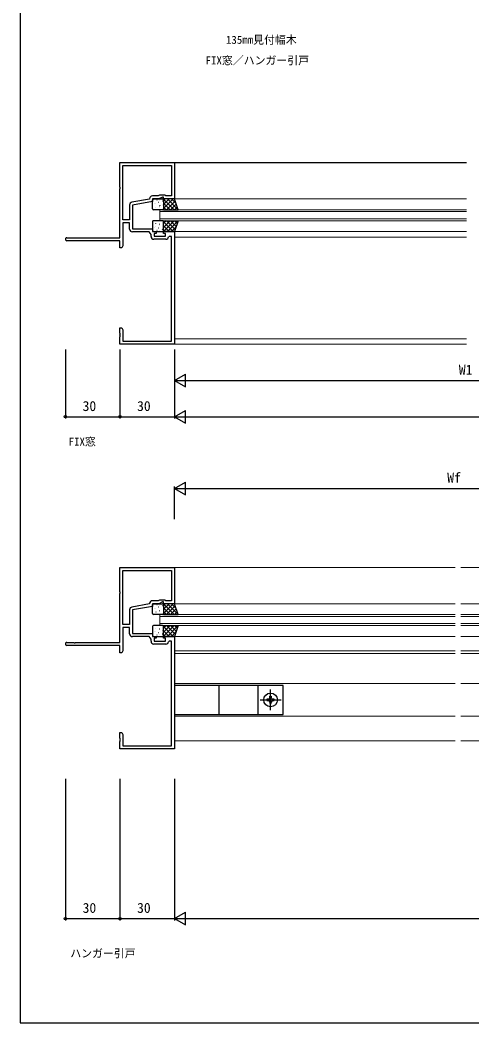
# Model space of a CAD drawing. Units: millimetres, scale not verified. Extents: x -437 to 438, y -681 to 678.
# Drawn here: x -437 to -188, y -681 to -128 of the extents above; entities that cross this region are included whole.
import ezdxf
from ezdxf.enums import TextEntityAlignment as Align

# ---------------------------------------------------------------- set-up
doc = ezdxf.new("R2010")
doc.units = ezdxf.units.MM
doc.header["$LTSCALE"] = 4
for name, color, linetype in [('0-1_USER1', 3, 'Continuous'), ('0-2_YKK_11', 7, 'Continuous'), ('0-4_YKK_13', 4, 'Continuous'), ('0-6_YKK_D', 6, 'Continuous'), ('0-7_YKK_ZWAK', 7, 'Continuous')]:
    doc.layers.add(name, color=color, linetype=linetype)
doc.layers.add('0-3_YKK_12', color=2, linetype='Continuous', lineweight=18)
doc.styles.add('ＭＳ ゴシック', font='')
doc.styles.get('ＭＳ ゴシック').set_extended_font_data('MS Gothic')

msp = doc.modelspace()

# ---------------------------------------------------------------- linework, layer by layer
at = {"layer": '0-2_YKK_11'}
for p, q in [((-380.07, -238.5), (-380.07, -208.63)), ((-356.37, -249.23), (-363.03, -249.23)), ((-380.07, -461.501), (-380.07, -431.631)), ((-356.37, -472.231), (-363.03, -472.231))]:
    msp.add_line(p, q, dxfattribs=at)
for points in [[(-410.885, -248.37), (-407.158, -248.37), (-406.975, -248.49), (-406.425, -248.49), (-406.242, -248.37), (-381.7, -248.37), (-381.7, -221.458), (-381.58, -221.275), (-381.58, -220.725), (-381.7, -220.542), (-381.7, -207), (-351.7, -207), (-351.7, -227), (-357.7, -227), (-357.7, -226), (-358.2, -226), (-360.345, -227), (-363.7, -227), (-363.7, -228.5), (-374.7, -230.44), (-374.7, -243.5), (-363.7, -243.5), (-363.7, -245), (-361.7, -245), (-361.7, -246), (-362.9, -246), (-362.9, -247.6), (-356.5, -247.6), (-356.5, -246), (-357.7, -246), (-357.7, -245), (-351.7, -245)], [(-380.07, -238.5), (-380.07, -208.63), (-353.33, -208.63), (-353.33, -225.37), (-356.33, -225.37), (-356.7, -225), (-359.912, -225), (-360.706, -225.37), (-363.83, -225.37)], [(-376.33, -230.331), (-376.33, -238.5), (-380.07, -238.5)], [(-365.33, -226.87), (-365.33, -227.132), (-375.09, -228.853)], [(-376.33, -243.63), (-376.33, -240.13), (-380.07, -240.13), (-380.07, -252.909), (-380.7, -254), (-381.7, -254), (-381.7, -250), (-410.885, -250)], [(-351.7, -245), (-351.7, -307), (-381.7, -307), (-381.7, -302.958), (-381.58, -302.775), (-381.58, -302.225), (-381.7, -302.042), (-381.7, -301.958), (-381.58, -301.775), (-381.58, -301.225), (-381.7, -301.042), (-381.7, -298), (-380.7, -298), (-380.07, -299.091), (-380.07, -305.37), (-353.33, -305.37), (-353.33, -282.458), (-353.21, -282.275), (-353.21, -281.725), (-353.33, -281.542), (-353.33, -258.458), (-353.21, -258.275), (-353.21, -257.725), (-353.33, -257.542), (-353.33, -247.7), (-354.59, -247.7), (-354.887, -247.955)], [(-364.53, -247.73), (-364.53, -246.515), (-365.5, -245.13), (-374.83, -245.13)], [(-410.885, -471.371), (-407.158, -471.371), (-406.975, -471.491), (-406.425, -471.491), (-406.242, -471.371), (-381.7, -471.371), (-381.7, -444.459), (-381.58, -444.276), (-381.58, -443.726), (-381.7, -443.543), (-381.7, -430.001), (-351.7, -430.001), (-351.7, -450.001), (-357.7, -450.001), (-357.7, -449.001), (-358.2, -449.001), (-360.345, -450.001), (-363.7, -450.001), (-363.7, -451.501), (-374.7, -453.44), (-374.7, -466.501), (-363.7, -466.501), (-363.7, -468.001), (-361.7, -468.001), (-361.7, -469.001), (-362.9, -469.001), (-362.9, -470.601), (-356.5, -470.601), (-356.5, -469.001), (-357.7, -469.001), (-357.7, -468.001), (-351.7, -468.001)], [(-380.07, -461.501), (-380.07, -431.631), (-353.33, -431.631), (-353.33, -448.371), (-356.33, -448.371), (-356.7, -448.001), (-359.912, -448.001), (-360.706, -448.371), (-363.83, -448.371)], [(-365.33, -449.871), (-365.33, -450.133), (-375.09, -451.854)], [(-376.33, -453.331), (-376.33, -461.501), (-380.07, -461.501)], [(-376.33, -466.631), (-376.33, -463.131), (-380.07, -463.131), (-380.07, -475.91), (-380.7, -477.001), (-381.7, -477.001), (-381.7, -473.001), (-410.885, -473.001)], [(-351.7, -468.001), (-351.7, -530.001), (-381.7, -530.001), (-381.7, -525.959), (-381.58, -525.776), (-381.58, -525.226), (-381.7, -525.043), (-381.7, -524.959), (-381.58, -524.776), (-381.58, -524.226), (-381.7, -524.043), (-381.7, -521.001), (-380.7, -521.001), (-380.07, -522.092), (-380.07, -528.371), (-353.33, -528.371), (-353.33, -505.459), (-353.21, -505.276), (-353.21, -504.726), (-353.33, -504.543), (-353.33, -481.459), (-353.21, -481.276), (-353.21, -480.726), (-353.33, -480.543), (-353.33, -470.701), (-354.59, -470.701), (-354.887, -470.956)], [(-364.53, -470.731), (-364.53, -469.516), (-365.5, -468.131), (-374.83, -468.131)]]:
    msp.add_lwpolyline(points, dxfattribs=at)
for centre, radius, start, end in [((-363.83, -226.87), 1.5, 90.00001, 179.99999), ((-374.83, -230.331), 1.5, 100.00001, 179.99999), ((-410.885, -249.185), 0.815, 89.99999, 270.00001), ((-374.83, -243.63), 1.5, 180.00001, 269.99999), ((-363.03, -247.73), 1.5, 180.00001, 269.99999), ((-356.37, -247.73), 1.5, 270, 351.37307), ((-374.83, -453.331), 1.5, 100.00001, 179.99999), ((-363.83, -449.871), 1.5, 90.00001, 179.99999), ((-374.83, -466.631), 1.5, 180.00001, 269.99999), ((-410.885, -472.186), 0.815, 89.99999, 270.00001), ((-363.03, -470.731), 1.5, 180.00001, 269.99999), ((-356.37, -470.731), 1.5, 270, 351.37307)]:
    msp.add_arc(centre, radius, start, end, dxfattribs=at)
at = {"layer": '0-3_YKK_12'}
for p, q in [((-190.7, -207), (-351.7, -207)), ((-351.7, -207.2), (-190.7, -207.2)), ((-351.7, -227), (-190.7, -227)), ((-359.7, -233), (-190.7, -233)), ((-359.7, -239), (-359.7, -233)), ((-190.7, -234), (-359.7, -234)), ((-359.7, -238), (-190.7, -238)), ((-190.7, -239), (-359.7, -239)), ((-351.7, -245), (-190.7, -245)), ((-351.7, -248), (-190.7, -248)), ((-351.7, -304), (-190.7, -304)), ((-351.7, -307), (-190.7, -307)), ((-351.7, -430.001), (-196.95, -430.001)), ((-193.95, -430.001), (-39.2, -430.001)), ((-351.7, -450.001), (-196.95, -450.001)), ((-193.95, -450.001), (-39.2, -450.001)), ((-359.7, -462.001), (-359.7, -456.001)), ((-359.7, -456.001), (-196.95, -456.001)), ((-196.95, -457.001), (-359.7, -457.001)), ((-193.95, -456.001), (-31.2, -456.001)), ((-31.2, -457.001), (-193.95, -457.001)), ((-359.7, -461.001), (-196.95, -461.001)), ((-196.95, -462.001), (-359.7, -462.001)), ((-193.95, -461.001), (-31.2, -461.001)), ((-31.2, -462.001), (-193.95, -462.001)), ((-351.7, -468.001), (-196.95, -468.001)), ((-193.95, -468.001), (-39.2, -468.001)), ((-351.7, -476.001), (-196.95, -476.001)), ((-351.7, -477.501), (-196.95, -477.501)), ((-193.95, -476.001), (-39.2, -476.001)), ((-193.95, -477.501), (135.595, -477.501)), ((-351.7, -494.001), (-196.95, -494.001)), ((-193.95, -494.001), (-52.9, -494.001)), ((-351.7, -512.001), (-196.95, -512)), ((-193.95, -512), (-59.2, -512)), ((-351.7, -525.501), (-196.95, -525.501)), ((-193.95, -525.501), (-19.083, -525.501))]:
    msp.add_line(p, q, dxfattribs=at)
at = {"layer": '0-4_YKK_13'}
for p, q in [((-363.7, -232.5), (-363.7, -227.5)), ((-363.2, -227), (-358.2, -227)), ((-363.136, -227.444), (-363.16, -227.488)), ((-362.402, -229.469), (-362.426, -229.513)), ((-361.97, -231.545), (-361.994, -231.589)), ((-361.982, -229.783), (-361.99, -229.789)), ((-361.192, -227.636), (-361.28, -227.683)), ((-360.512, -228.878), (-360.536, -228.922)), ((-359.962, -231.569), (-359.97, -231.575)), ((-359.778, -230.902), (-359.802, -230.946)), ((-359.777, -227.808), (-359.785, -227.815)), ((-359.667, -230.526), (-359.755, -230.572)), ((-358.321, -228.235), (-358.345, -228.278)), ((-357.888, -230.311), (-357.912, -230.355)), ((-357.795, -229.627), (-357.802, -229.634)), ((-352.366, -227), (-357.7, -232.334)), ((-354.611, -227), (-357.7, -230.089)), ((-356.856, -227), (-357.7, -227.844)), ((-357.7, -227), (-357.7, -233)), ((-351.7, -227), (-357.7, -227)), ((-351.798, -233), (-357.7, -227.098)), ((-357.7, -227.5), (-357.7, -232.5)), ((-354.043, -233), (-357.7, -229.343)), ((-356.288, -233), (-357.7, -231.588)), ((-351.305, -228.185), (-356.121, -233)), ((-349.773, -232.78), (-355.553, -227)), ((-350.744, -229.868), (-353.876, -233)), ((-350.896, -229.412), (-353.308, -227)), ((-349.7, -233), (-351.7, -227)), ((-350.183, -231.552), (-351.63, -233)), ((-358.2, -233), (-363.2, -233)), ((-359.346, -232.979), (-359.357, -233)), ((-357.7, -233), (-349.7, -233)), ((-363.7, -239.5), (-363.7, -244.5)), ((-358.2, -239), (-363.2, -239)), ((-362.402, -242.531), (-362.426, -242.487)), ((-361.97, -240.455), (-361.994, -240.411)), ((-361.982, -242.217), (-361.99, -242.211)), ((-360.512, -243.122), (-360.536, -243.078)), ((-359.962, -240.431), (-359.97, -240.425)), ((-359.778, -241.098), (-359.802, -241.054)), ((-359.667, -241.474), (-359.755, -241.428)), ((-359.346, -239.021), (-359.357, -239)), ((-357.888, -241.689), (-357.912, -241.645)), ((-357.795, -242.373), (-357.802, -242.366)), ((-351.798, -239), (-357.7, -244.902)), ((-354.043, -239), (-357.7, -242.657)), ((-356.288, -239), (-357.7, -240.412)), ((-357.7, -239), (-349.7, -239)), ((-357.7, -245), (-357.7, -239)), ((-357.7, -244.5), (-357.7, -239.5)), ((-352.366, -245), (-357.7, -239.666)), ((-354.611, -245), (-357.7, -241.911)), ((-351.305, -243.815), (-356.121, -239)), ((-349.773, -239.22), (-355.553, -245)), ((-350.744, -242.132), (-353.876, -239)), ((-350.896, -242.588), (-353.308, -245)), ((-349.7, -239), (-351.7, -245)), ((-350.183, -240.448), (-351.63, -239)), ((-363.2, -245), (-358.2, -245)), ((-363.136, -244.556), (-363.16, -244.512)), ((-361.192, -244.364), (-361.28, -244.317)), ((-359.777, -244.192), (-359.785, -244.185)), ((-358.321, -243.765), (-358.345, -243.722)), ((-356.856, -245), (-357.7, -244.156)), ((-351.7, -245), (-357.7, -245)), ((-363.7, -455.501), (-363.7, -450.501)), ((-363.2, -450.001), (-358.2, -450.001)), ((-363.136, -450.445), (-363.16, -450.489)), ((-362.402, -452.47), (-362.426, -452.514)), ((-361.982, -452.784), (-361.99, -452.79)), ((-361.192, -450.637), (-361.28, -450.684)), ((-360.512, -451.879), (-360.536, -451.922)), ((-359.777, -450.809), (-359.785, -450.815)), ((-358.321, -451.236), (-358.345, -451.279)), ((-357.795, -452.628), (-357.802, -452.635)), ((-352.366, -450.001), (-357.7, -455.335)), ((-354.611, -450.001), (-357.7, -453.09)), ((-356.856, -450.001), (-357.7, -450.845)), ((-357.7, -450.001), (-357.7, -456.001)), ((-351.7, -450.001), (-357.7, -450.001)), ((-351.798, -456.001), (-357.7, -450.099)), ((-357.7, -450.501), (-357.7, -455.501)), ((-354.043, -456.001), (-357.7, -452.344)), ((-351.305, -451.185), (-356.121, -456.001)), ((-349.773, -455.781), (-355.553, -450.001)), ((-350.744, -452.869), (-353.876, -456.001)), ((-350.896, -452.413), (-353.308, -450.001)), ((-349.7, -456.001), (-351.7, -450.001)), ((-358.2, -456.001), (-363.2, -456.001)), ((-361.97, -454.546), (-361.994, -454.59)), ((-359.962, -454.57), (-359.97, -454.576)), ((-359.778, -453.903), (-359.802, -453.947)), ((-359.667, -453.527), (-359.755, -453.573)), ((-359.346, -455.98), (-359.357, -456.001)), ((-357.888, -453.312), (-357.912, -453.356)), ((-356.288, -456.001), (-357.7, -454.589)), ((-357.7, -456.001), (-349.7, -456.001)), ((-350.183, -454.553), (-351.63, -456.001)), ((-363.7, -462.501), (-363.7, -467.501)), ((-358.2, -462.001), (-363.2, -462.001)), ((-361.97, -463.455), (-361.994, -463.412)), ((-359.962, -463.432), (-359.97, -463.426)), ((-359.778, -464.098), (-359.802, -464.055)), ((-351.798, -462.001), (-357.7, -467.903)), ((-354.043, -462.001), (-357.7, -465.658)), ((-356.288, -462.001), (-357.7, -463.413)), ((-357.7, -462.001), (-349.7, -462.001)), ((-357.7, -468.001), (-357.7, -462.001)), ((-357.7, -467.501), (-357.7, -462.501)), ((-352.366, -468.001), (-357.7, -462.667)), ((-351.305, -466.816), (-356.121, -462.001)), ((-349.773, -462.221), (-355.553, -468.001)), ((-350.744, -465.133), (-353.876, -462.001)), ((-349.7, -462.001), (-351.7, -468.001)), ((-350.183, -463.449), (-351.63, -462.001)), ((-363.2, -468.001), (-358.2, -468.001)), ((-363.136, -467.557), (-363.16, -467.513)), ((-362.402, -465.532), (-362.426, -465.488)), ((-361.982, -465.218), (-361.99, -465.211)), ((-361.192, -467.365), (-361.28, -467.318)), ((-360.512, -466.123), (-360.536, -466.079)), ((-359.777, -467.193), (-359.785, -467.186)), ((-359.667, -464.475), (-359.755, -464.429)), ((-358.321, -466.766), (-358.345, -466.722)), ((-357.888, -464.69), (-357.912, -464.646)), ((-357.795, -465.374), (-357.802, -465.367)), ((-354.611, -468.001), (-357.7, -464.912)), ((-356.856, -468.001), (-357.7, -467.157)), ((-351.7, -468.001), (-357.7, -468.001)), ((-350.896, -465.589), (-353.308, -468.001)), ((-351.7, -495.001), (-351.7, -511.001)), ((-291.7, -495.001), (-351.7, -495.001)), ((-327.2, -495.001), (-327.2, -511.001)), ((-305.7, -495.001), (-305.7, -511.001)), ((-298.7, -508.751), (-298.7, -497.251)), ((-291.7, -511.001), (-291.7, -495.001)), ((-299.11, -500.951), (-299.11, -501.771)), ((-298.29, -501.771), (-298.29, -500.951)), ((-304.45, -503.001), (-292.95, -503.001)), ((-297.47, -503.411), (-296.65, -503.411)), ((-351.7, -511.001), (-291.7, -511.001))]:
    msp.add_line(p, q, dxfattribs=at)
for points in [[(-299.93, -502.591), (-300.75, -502.591), (-300.75, -503.411), (-299.93, -503.411)], [(-299.11, -501.771), (-299.11, -500.951), (-298.29, -500.951), (-298.29, -501.771)], [(-296.65, -503.411), (-296.65, -502.591), (-297.47, -502.591)], [(-299.11, -504.231), (-299.11, -505.051), (-298.29, -505.051), (-298.29, -504.231)]]:
    msp.add_lwpolyline(points, dxfattribs=at)
msp.add_circle((-298.7, -503.001), 3.75, dxfattribs=at)
for centre, radius, start, end in [((-363.2, -227.5), 0.5, 90, 180), ((-358.2, -227.5), 0.5, 360, 90), ((-363.2, -232.5), 0.5, 180, 270), ((-358.2, -232.5), 0.5, 270, 0), ((-363.2, -239.5), 0.5, 90, 180), ((-358.2, -239.5), 0.5, 0, 90), ((-363.2, -244.5), 0.5, 180, 270), ((-358.2, -244.5), 0.5, 270, 0), ((-363.2, -450.501), 0.5, 90, 180), ((-358.2, -450.501), 0.5, 360, 90), ((-363.2, -455.501), 0.5, 180, 270), ((-358.2, -455.501), 0.5, 270, 0), ((-363.2, -462.501), 0.5, 90, 180), ((-358.2, -462.501), 0.5, 0, 90), ((-363.2, -467.501), 0.5, 180, 270), ((-358.2, -467.501), 0.5, 270, 0), ((-299.93, -501.771), 0.82, 270, 0), ((-297.47, -501.771), 0.82, 180, 270), ((-299.93, -504.231), 0.82, 0, 90), ((-297.47, -504.231), 0.82, 90, 180)]:
    msp.add_arc(centre, radius, start, end, dxfattribs=at)
at = {"layer": '0-6_YKK_D'}
for p, q in [((-411.7, -310), (-411.7, -348)), ((-381.7, -310), (-381.7, -348)), ((-381.7, -310), (-381.7, -348)), ((-351.7, -310), (-351.7, -348)), ((-351.7, -310), (-351.7, -328)), ((-351.7, -310), (-351.7, -348)), ((-351.7, -327), (-345.638, -323.5)), ((-345.638, -330.5), (-345.638, -323.5)), ((-351.7, -327), (-345.638, -330.5)), ((-351.7, -327), (-339.576, -327)), ((-344.7, -327), (-33.7, -327)), ((-411.7, -347), (-381.7, -347)), ((-381.7, -347), (-351.7, -347)), ((-351.7, -347), (-345.638, -343.5)), ((-351.7, -347), (-345.638, -350.5)), ((-351.7, -347), (-339.576, -347)), ((-345.638, -350.5), (-345.638, -343.5)), ((-344.7, -347), (326.3, -347)), ((-351.7, -386.501), (-345.638, -383.001)), ((-351.7, -403.501), (-351.7, -385.501)), ((-351.7, -386.501), (-345.638, -390.001)), ((-351.7, -386.501), (-339.576, -386.501)), ((-345.638, -390.001), (-345.638, -383.001)), ((-344.7, -386.501), (-46.2, -386.501)), ((-411.7, -546.501), (-411.7, -624.501)), ((-381.7, -546.501), (-381.7, -624.501)), ((-381.7, -546.501), (-381.7, -624.501)), ((-351.7, -546.501), (-351.7, -624.501)), ((-351.7, -546.501), (-351.7, -624.501)), ((-411.7, -623.501), (-381.7, -623.501)), ((-381.7, -623.501), (-351.7, -623.501)), ((-351.7, -623.501), (-345.638, -620.001)), ((-351.7, -623.501), (-345.638, -627.001)), ((-351.7, -623.501), (-339.576, -623.501)), ((-345.638, -627.001), (-345.638, -620.001)), ((-344.7, -623.501), (326.3, -623.501))]:
    msp.add_line(p, q, dxfattribs=at)
for centre in [(-411.7, -347), (-381.7, -347), (-381.7, -347), (-411.7, -623.501), (-381.7, -623.501), (-381.7, -623.501)]:
    msp.add_circle(centre, 0.637, dxfattribs=at)
at = {"layer": '0-7_YKK_ZWAK'}
msp.add_line((-436.7, 644), (-436.7, -681), dxfattribs=at)
msp.add_lwpolyline([(-436.7, -681), (438.3, -681), (438.3, 644)], dxfattribs=at)

# ---------------------------------------------------------------- texts
at = {"layer": '0-1_USER1', "style": 'ＭＳ ゴシック'}
for s, p in [('135㎜見付幅木', (-323.288, -142.852)), ('FIX窓／ハンガー引戸', (-334.487, -154.216)), ('FIX窓', (-409.933, -364.256)), ('ハンガー引戸', (-409.044, -646.216))]:
    msp.add_text(s, height=4.399, dxfattribs=at).set_placement(p, align=Align.BOTTOM_LEFT)
at = {"layer": '0-6_YKK_D', "style": 'ＭＳ ゴシック'}
for s, p in [('W1', (-194.995, -325.5)), ('30', (-402.24, -345.5)), ('30', (-372.24, -345.5)), ('Wf', (-201.395, -385.001)), ('30', (-402.24, -622.001)), ('30', (-372.24, -622.001))]:
    msp.add_text(s, height=5.499, dxfattribs=at).set_placement(p, align=Align.BOTTOM_LEFT)

doc.saveas('drawing.dxf')
